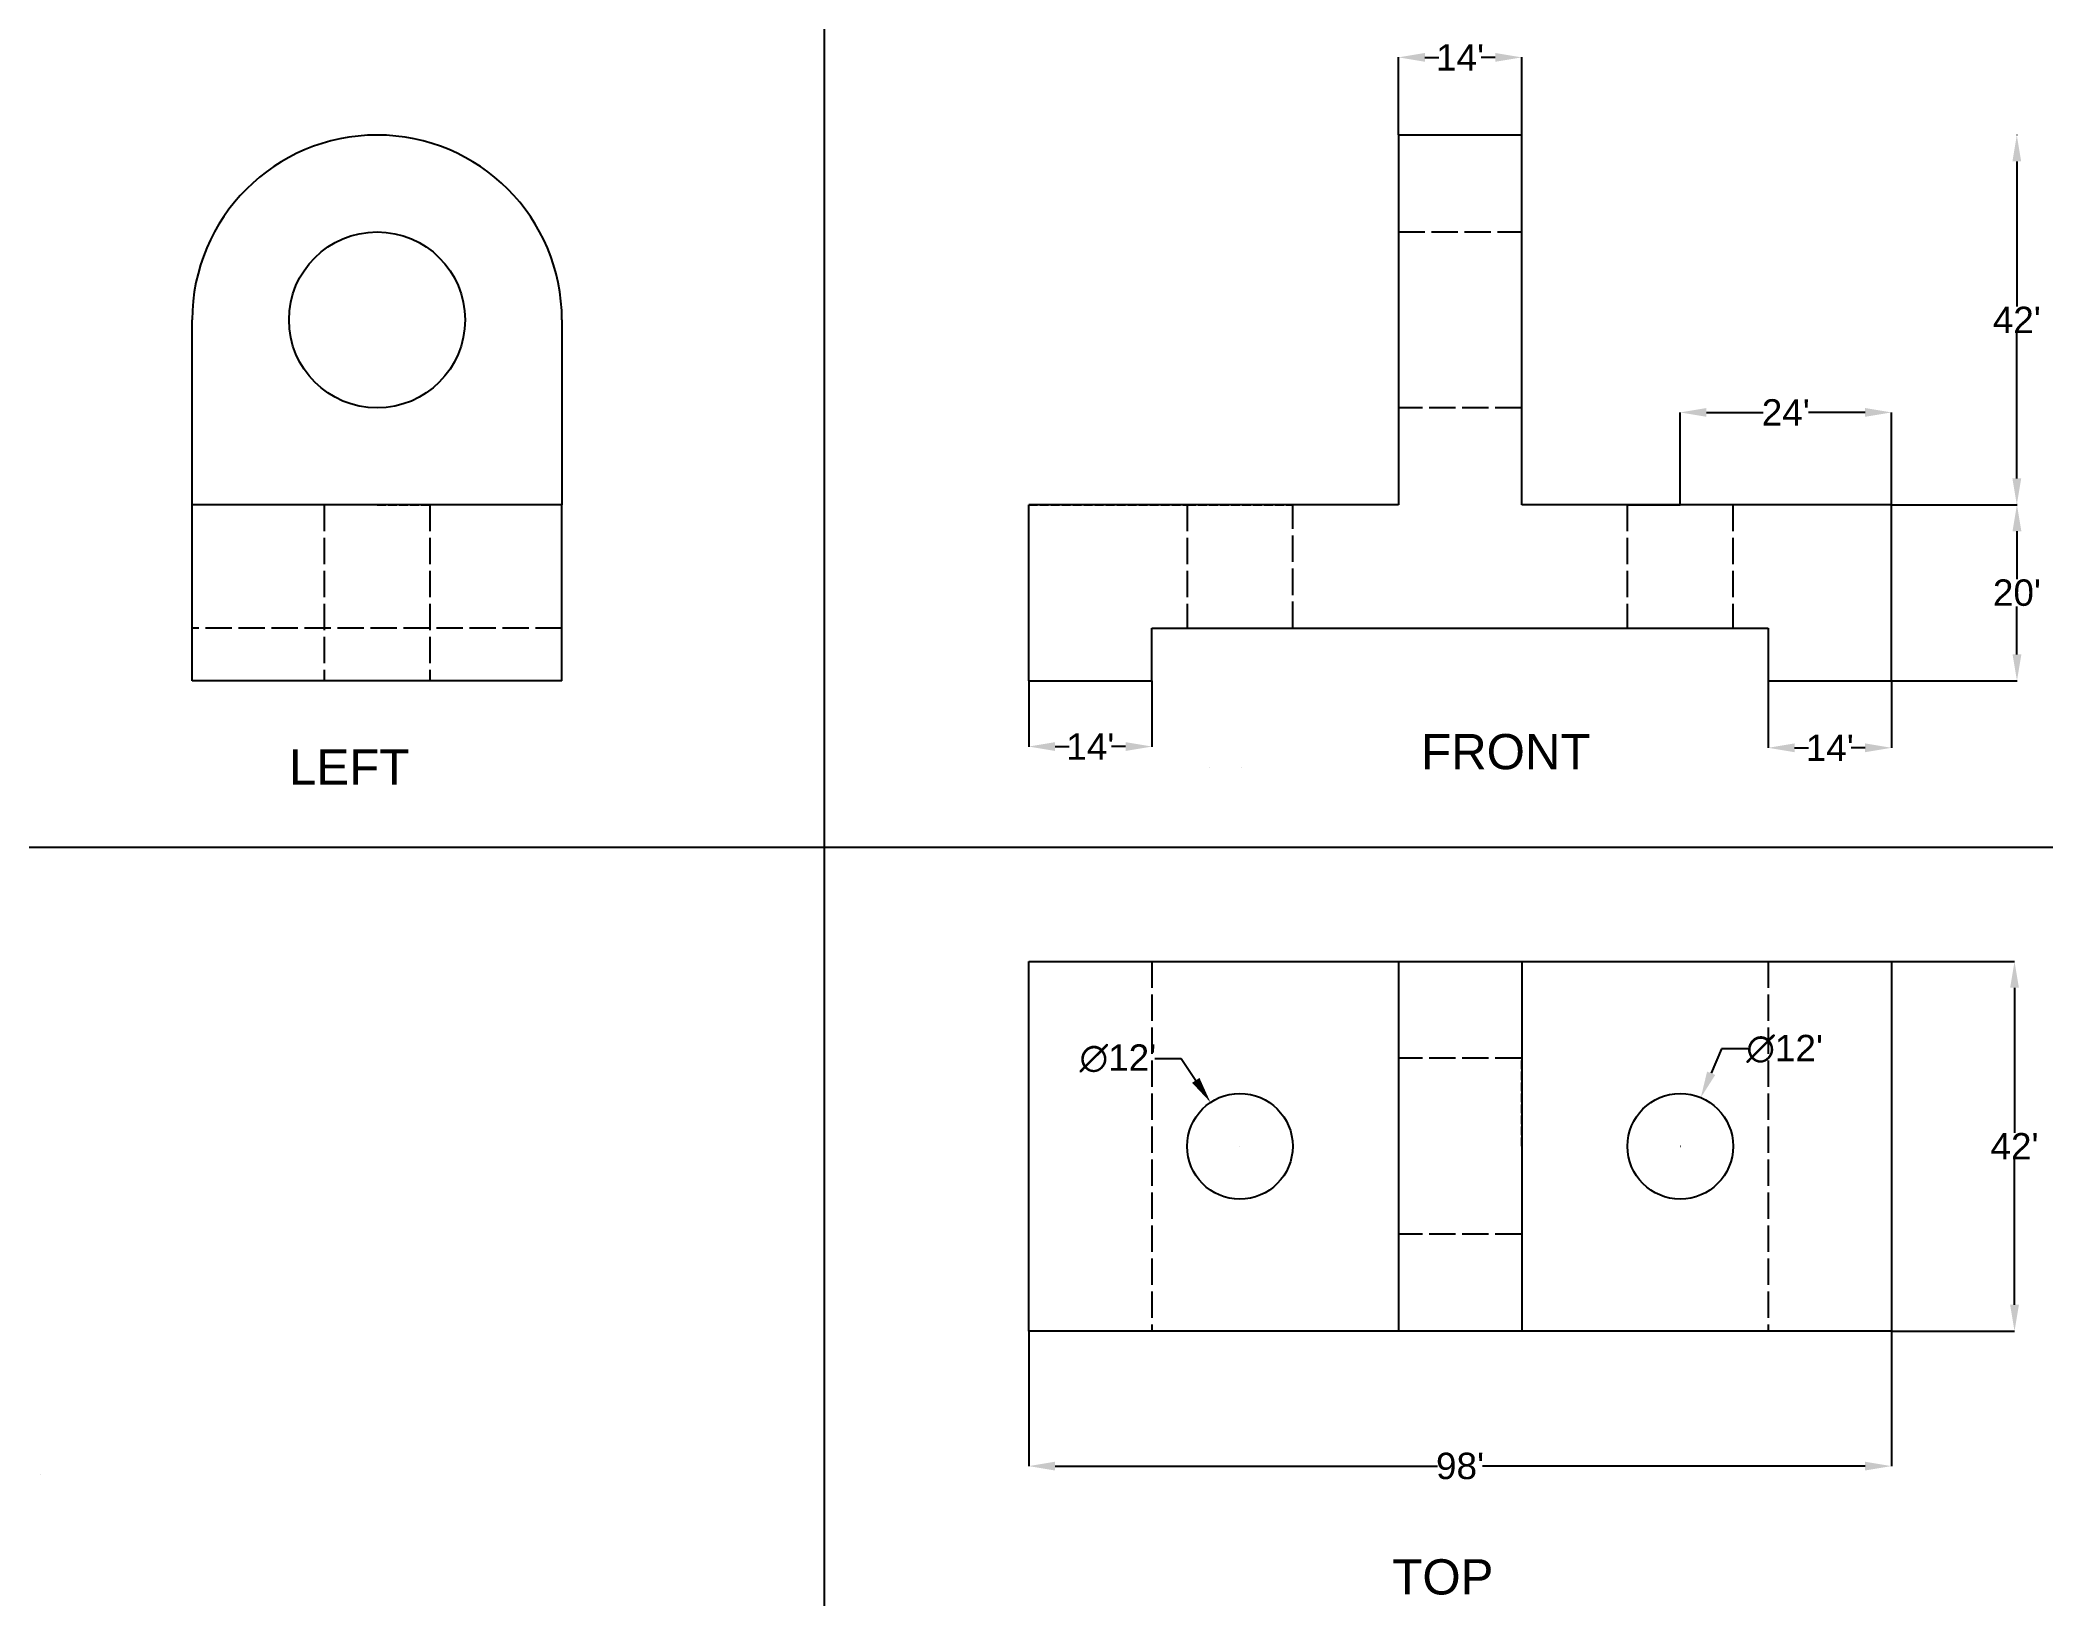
# Model space of a CAD drawing. Header units: inches. Extents: x 2101 to 4830, y 1265 to 3385.
import ezdxf

# ---------------------------------------------------------------- set-up
doc = ezdxf.new("R2010")
doc.units = ezdxf.units.IN
doc.header["$MEASUREMENT"] = 0
doc.linetypes.add('ACAD_ISO02W100', pattern=[15, 12, -3])
doc.layers.add('Dashed', color=7, linetype='ACAD_ISO02W100')
doc.styles.get("Standard").update_dxf_attribs({"font": 'arial.ttf'})
doc.dimstyles.get("Standard").update_dxf_attribs({"dimtxt": 36, "dimasz": 36, "dimexe": 0.18, "dimexo": 0.0625, "dimgap": 0.09, "dimtad": 0, "dimtih": 1, "dimtoh": 1, "dimdec": 0, "dimzin": 0, "dimdsep": 46, "dimlunit": 3, "dimtxsty": 'Standard', "dimcen": 0.09, "dimadec": 0, "dimazin": 0, "dimtfac": 1, "dimtdec": 0, "dimtofl": 0, "dimtmove": 0, "dimatfit": 3, "dimfxl": 1, "dimtolj": 1, "dimtzin": 0, "dimarcsym": 0})

# ---------------------------------------------------------------- blocks, each defined once
blk = doc.blocks.new('*D4')
at = {"color": 0, "lineweight": -2, "transparency": 16777216}
for p, q in [((3448.7, 1624.5), (3448.7, 1440.3)), ((4624.7, 1624.5), (4624.7, 1440.3)), ((3484.7, 1440.5), (4006.1, 1440.5)), ((4588.7, 1440.5), (4067.4, 1440.5))]:
    blk.add_line(p, q, dxfattribs=at)
at = {"color": 0, "transparency": 16777216}
for points in [[(3484.7, 1446.5), (3484.7, 1434.5), (3448.7, 1440.5)], [(4588.7, 1446.5), (4588.7, 1434.5), (4624.7, 1440.5)]]:
    blk.add_solid(points, dxfattribs=at)
at = {"layer": 'Defpoints', "color": 0, "transparency": 16777216}
for p in [(3448.7, 1624.5), (4624.7, 1624.5), (4624.7, 1440.5)]:
    blk.add_point(p, dxfattribs=at)
at = {"color": 0, "transparency": 16777216, "insert": (4036.7, 1440.5), "char_height": 36, "attachment_point": 5}
blk.add_mtext("\\A1;98'", dxfattribs=at)
blk = doc.blocks.new('*D5')
at = {"color": 0, "lineweight": -2, "transparency": 16777216}
for p, q in [((4624.8, 2128.5), (4792.6, 2128.5)), ((4792.5, 2092.5), (4792.5, 1894.7)), ((4792.5, 1660.5), (4792.5, 1858.4)), ((4624.8, 1624.5), (4792.6, 1624.5))]:
    blk.add_line(p, q, dxfattribs=at)
at = {"color": 0, "transparency": 16777216}
for points in [[(4786.5, 2092.5), (4798.5, 2092.5), (4792.5, 2128.5)], [(4786.5, 1660.5), (4798.5, 1660.5), (4792.5, 1624.5)]]:
    blk.add_solid(points, dxfattribs=at)
at = {"layer": 'Defpoints', "color": 0, "transparency": 16777216}
for p in [(4624.7, 2128.5), (4624.7, 1624.5), (4792.5, 1624.5)]:
    blk.add_point(p, dxfattribs=at)
at = {"color": 0, "transparency": 16777216, "insert": (4792.5, 1876.5), "char_height": 36, "attachment_point": 5}
blk.add_mtext("\\A1;42'", dxfattribs=at)
blk = doc.blocks.new('*D6')
at = {"color": 0, "lineweight": -2, "transparency": 16777216}
for p, q in [((4624.8, 2751), (4796, 2751)), ((4795.8, 2715), (4795.8, 2649.5)), ((4795.8, 2547), (4795.8, 2612.5)), ((4624.8, 2511), (4796, 2511))]:
    blk.add_line(p, q, dxfattribs=at)
at = {"color": 0, "transparency": 16777216}
for points in [[(4789.8, 2715), (4801.8, 2715), (4795.8, 2751)], [(4789.8, 2547), (4801.8, 2547), (4795.8, 2511)]]:
    blk.add_solid(points, dxfattribs=at)
at = {"layer": 'Defpoints', "color": 0, "transparency": 16777216}
for p in [(4624.7, 2751), (4795.8, 2751), (4624.7, 2511)]:
    blk.add_point(p, dxfattribs=at)
at = {"color": 0, "transparency": 16777216, "insert": (4795.8, 2631), "char_height": 36, "attachment_point": 5}
blk.add_mtext("\\A1;20'", dxfattribs=at)
blk = doc.blocks.new('*D7')
at = {"color": 0, "lineweight": -2, "transparency": 16777216}
for p, q in [((4795.9, 3255), (4795.5, 3255)), ((4795.6, 3219), (4795.6, 3021.2)), ((4795.6, 2787), (4795.6, 2984.8)), ((4795.9, 2751), (4795.5, 2751))]:
    blk.add_line(p, q, dxfattribs=at)
at = {"color": 0, "transparency": 16777216}
for points in [[(4789.6, 3219), (4801.6, 3219), (4795.6, 3255)], [(4789.6, 2787), (4801.6, 2787), (4795.6, 2751)]]:
    blk.add_solid(points, dxfattribs=at)
at = {"layer": 'Defpoints', "color": 0, "transparency": 16777216}
for p in [(4795.6, 3255), (4796, 3255), (4796, 2751)]:
    blk.add_point(p, dxfattribs=at)
at = {"color": 0, "transparency": 16777216, "insert": (4795.6, 3003), "char_height": 36, "attachment_point": 5}
blk.add_mtext("\\A1;42'", dxfattribs=at)
blk = doc.blocks.new('*D8')
at = {"color": 0, "lineweight": -2, "transparency": 16777216}
for p, q in [((4336.6, 2751.1), (4336.6, 2877)), ((4372.6, 2876.9), (4449.7, 2876.9)), ((4588.7, 2876.9), (4511.6, 2876.9)), ((4624.7, 2751.1), (4624.7, 2877))]:
    blk.add_line(p, q, dxfattribs=at)
at = {"color": 0, "transparency": 16777216}
for points in [[(4372.6, 2882.9), (4372.6, 2870.9), (4336.6, 2876.9)], [(4588.7, 2882.9), (4588.7, 2870.9), (4624.7, 2876.9)]]:
    blk.add_solid(points, dxfattribs=at)
at = {"layer": 'Defpoints', "color": 0, "transparency": 16777216}
for p in [(4624.7, 2876.9), (4336.6, 2751), (4624.7, 2751)]:
    blk.add_point(p, dxfattribs=at)
at = {"color": 0, "transparency": 16777216, "insert": (4480.7, 2876.9), "char_height": 36, "attachment_point": 5}
blk.add_mtext("\\A1;24'", dxfattribs=at)
blk = doc.blocks.new('*D9')
at = {"color": 0, "lineweight": -2, "transparency": 16777216}
for p, q in [((3952.7, 3255.1), (3952.7, 3361.1)), ((3988.7, 3360.9), (4007.8, 3360.9)), ((4084.7, 3360.9), (4065.7, 3360.9)), ((4120.7, 3255.1), (4120.7, 3361.1))]:
    blk.add_line(p, q, dxfattribs=at)
at = {"color": 0, "transparency": 16777216}
for points in [[(3988.7, 3366.9), (3988.7, 3354.9), (3952.7, 3360.9)], [(4084.7, 3366.9), (4084.7, 3354.9), (4120.7, 3360.9)]]:
    blk.add_solid(points, dxfattribs=at)
at = {"layer": 'Defpoints', "color": 0, "transparency": 16777216}
for p in [(4120.7, 3360.9), (3952.7, 3255), (4120.7, 3255)]:
    blk.add_point(p, dxfattribs=at)
at = {"color": 0, "transparency": 16777216, "insert": (4036.7, 3360.9), "char_height": 36, "attachment_point": 5}
blk.add_mtext("\\A1;14'", dxfattribs=at)
blk = doc.blocks.new('*D10')
at = {"color": 0, "lineweight": -2, "transparency": 16777216}
for p, q in [((3448.7, 2510.9), (3448.7, 2421.2)), ((3616.7, 2510.9), (3616.7, 2421.2)), ((3484.7, 2421.4), (3503.8, 2421.4)), ((3580.7, 2421.4), (3561.7, 2421.4))]:
    blk.add_line(p, q, dxfattribs=at)
at = {"color": 0, "transparency": 16777216}
for points in [[(3484.7, 2427.4), (3484.7, 2415.4), (3448.7, 2421.4)], [(3580.7, 2427.4), (3580.7, 2415.4), (3616.7, 2421.4)]]:
    blk.add_solid(points, dxfattribs=at)
at = {"layer": 'Defpoints', "color": 0, "transparency": 16777216}
for p in [(3448.7, 2511), (3616.7, 2511), (3448.7, 2421.4)]:
    blk.add_point(p, dxfattribs=at)
at = {"color": 0, "transparency": 16777216, "insert": (3532.7, 2421.4), "char_height": 36, "attachment_point": 5}
blk.add_mtext("\\A1;14'", dxfattribs=at)
blk = doc.blocks.new('*D11')
at = {"color": 0, "lineweight": -2, "transparency": 16777216}
for p, q in [((4393, 2009.2), (4379, 1976)), ((4429, 2009.2), (4393, 2009.2)), ((4336.8, 1876.5), (4337, 1876.5)), ((4336.9, 1876.5), (4336.9, 1876.6))]:
    blk.add_line(p, q, dxfattribs=at)
at = {"color": 0, "transparency": 16777216}
blk.add_solid([(4373.4, 1978.3), (4384.5, 1973.7), (4364.9, 1942.9)], dxfattribs=at)
at = {"layer": 'Defpoints', "color": 0, "transparency": 16777216}
for p in [(4364.9, 1942.9), (4308.8, 1810.2)]:
    blk.add_point(p, dxfattribs=at)
at = {"color": 0, "transparency": 16777216, "insert": (4479.2, 2009.2), "char_height": 36, "attachment_point": 5}
blk.add_mtext("\\A1;∅12'", dxfattribs=at)
blk = doc.blocks.new('*D12')
at = {"color": 0, "lineweight": -2, "transparency": 16777216}
for p, q in [((3620.5, 1996.2), (3656.5, 1996.2)), ((3656.5, 1996.2), (3676.5, 1966.3)), ((3736.5, 1876.5), (3736.7, 1876.5)), ((3736.6, 1876.5), (3736.6, 1876.6))]:
    blk.add_line(p, q, dxfattribs=at)
at = {"color": 0, "transparency": 16777216}
blk.add_solid([(3681.5, 1969.7), (3671.5, 1963), (3696.5, 1936.4)], dxfattribs=at)
at = {"layer": 'Defpoints', "color": 0, "transparency": 16777216}
for p in [(3696.5, 1936.4), (3776.6, 1816.7)]:
    blk.add_point(p, dxfattribs=at)
at = {"color": 0, "transparency": 16777216, "insert": (3570.3, 1996.2), "char_height": 36, "attachment_point": 5}
blk.add_mtext("\\A1;∅12'", dxfattribs=at)
blk = doc.blocks.new('*D17')
at = {"color": 0, "lineweight": -2, "transparency": 16777216}
for p, q in [((4456.7, 2510.9), (4456.7, 2419.5)), ((4624.7, 2510.9), (4624.7, 2419.5)), ((4492.7, 2419.7), (4511.8, 2419.7)), ((4588.7, 2419.7), (4569.7, 2419.7))]:
    blk.add_line(p, q, dxfattribs=at)
at = {"color": 0, "transparency": 16777216}
for points in [[(4492.7, 2425.7), (4492.7, 2413.7), (4456.7, 2419.7)], [(4588.7, 2425.7), (4588.7, 2413.7), (4624.7, 2419.7)]]:
    blk.add_solid(points, dxfattribs=at)
at = {"layer": 'Defpoints', "color": 0, "transparency": 16777216}
for p in [(4456.7, 2511), (4624.7, 2511), (4624.7, 2419.7)]:
    blk.add_point(p, dxfattribs=at)
at = {"color": 0, "transparency": 16777216, "insert": (4540.7, 2419.7), "char_height": 36, "attachment_point": 5}
blk.add_mtext("\\A1;14'", dxfattribs=at)

msp = doc.modelspace()

# ---------------------------------------------------------------- linework, layer by layer
for p, q in [((4120.7, 3255), (3952.7, 3255)), ((3952.7, 3255), (3952.7, 2751)), ((4120.7, 2751), (4120.7, 3255)), ((2308.5, 2751), (2308.5, 3003)), ((2812.5, 3003), (2812.5, 2751)), ((2308.5, 2511), (2308.5, 2751)), ((2812.5, 2751), (2308.5, 2751)), ((2812.5, 2511), (2812.5, 2751)), ((3448.7, 2511), (3448.7, 2751)), ((3952.7, 2751), (3448.7, 2751)), ((4624.7, 2751), (4120.7, 2751)), ((4408.7, 2751), (4264.5, 2751)), ((4264.5, 2751), (4336.6, 2751)), ((4624.7, 2511), (4624.7, 2751)), ((3616.7, 2511), (3616.7, 2583)), ((3616.7, 2583), (4456.7, 2583)), ((4456.7, 2583), (4456.7, 2511)), ((2812.5, 2511), (2308.5, 2511)), ((3448.7, 2511), (3616.7, 2511)), ((4456.7, 2511), (4624.7, 2511)), ((3448.7, 2128.5), (4624.7, 2128.5)), ((3448.7, 1624.5), (3448.7, 2128.5)), ((3952.7, 2128.5), (3952.7, 1624.5)), ((4120.7, 2128.5), (4120.7, 1624.5)), ((4624.7, 2128.5), (4624.7, 1624.5)), ((4624.7, 1624.5), (3448.7, 1624.5))]:
    msp.add_line(p, q)
for p, direction in [((3170.1, 78.2), (0, -1)), ((-80.9, 2284), (-1, 0))]:
    msp.add_xline(p, direction)
for centre, radius in [((2560.5, 3003), 120), ((3736.6, 1876.5), 72), ((4336.9, 1876.5), 72)]:
    msp.add_circle(centre, radius)
msp.add_ellipse((2560.5, 3003), major_axis=(-252, 0), ratio=1, start_param=3.141593, end_param=6.283185)
at = {"layer": 'Dashed', "ltscale": 3}
for p, q in [((3952.7, 3123), (4120.7, 3123)), ((4120.7, 2883), (3952.7, 2883)), ((2488.5, 2751), (2488.5, 2511)), ((2632.5, 2751), (2632.5, 2511)), ((3664.6, 2751), (3664.6, 2583)), ((3808.6, 2583), (3808.6, 2751)), ((4264.5, 2751), (4264.5, 2583)), ((4408.7, 2751), (4408.7, 2583)), ((2812.5, 2583), (2308.5, 2583)), ((3616.7, 2128.5), (3616.7, 1624.5)), ((4456.7, 2128.5), (4456.7, 1624.5)), ((4120.7, 1996.5), (3952.7, 1996.5)), ((4120.7, 1756.5), (3952.7, 1756.5))]:
    msp.add_line(p, q, dxfattribs=at)
at = {"layer": 'Dashed'}
for p, q in [((2560.5, 2751), (2488.5, 2751)), ((2812.5, 2751), (2560.5, 2751)), ((2560.5, 2751), (2560.5, 2751)), ((2560.5, 2751), (2632.5, 2751)), ((3448.7, 2751), (3664.6, 2751)), ((3664.6, 2751), (3808.6, 2751)), ((3808.6, 2751), (3736.6, 2751)), ((4120.7, 1876.5), (4120.7, 1996.5)), ((4120.7, 1876.5), (4120.7, 1756.5)), ((2101.1, 1429.4), (2101.1, 1429.4))]:
    msp.add_line(p, q, dxfattribs=at)

# ---------------------------------------------------------------- texts
for s, p in [('FRONT', (3983.6, 2390.5)), ('LEFT', (2440.6, 2369.5)), ('TOP', (3944.4, 1265.5))]:
    msp.add_text(s, height=48, dxfattribs=at).set_placement(p)
at = {"layer": 'Dashed', "char_height": 0.2, "attachment_point": 1}
for width, insert in [(782.874, (3694.4, 2393)), (708.106, (3738.3, 2393))]:
    msp.add_mtext_dynamic_manual_height_columns('FRONT', width=width, gutter_width=1, heights=[0], dxfattribs=dict(at, insert=insert))

# ---------------------------------------------------------------- dimensions: what is measured, and where the dimension line sits
for base, p1, p2, picture, middle in [((4120.7, 3360.9), (3952.7, 3255), (4120.7, 3255), '*D9', (4036.7, 3360.9)), ((4624.7, 2876.9), (4336.6, 2751), (4624.7, 2751), '*D8', (4480.7, 2876.9)), ((3448.7, 2421.4), (3616.7, 2511), (3448.7, 2511), '*D10', (3532.7, 2421.4)), ((4624.7, 2419.7), (4456.7, 2511), (4624.7, 2511), '*D17', (4540.7, 2419.7)), ((4624.7, 1440.5), (3448.7, 1624.5), (4624.7, 1624.5), '*D4', (4036.7, 1440.5))]:
    dim = msp.add_linear_dim(base=base, p1=p1, p2=p2, dimstyle='Standard')
    dim.commit()
    dim.dimension.update_dxf_attribs({"geometry": picture, "text_midpoint": middle})
for base, p1, p2, picture, middle in [((4795.6, 3255), (4796, 2751), (4796, 3255), '*D7', (4795.6, 3003)), ((4795.8, 2751), (4624.7, 2511), (4624.7, 2751), '*D6', (4795.8, 2631)), ((4792.5, 1624.5), (4624.7, 2128.5), (4624.7, 1624.5), '*D5', (4792.5, 1876.5))]:
    dim = msp.add_linear_dim(base=base, p1=p1, p2=p2, angle=90, dimstyle='Standard')
    dim.commit()
    dim.dimension.update_dxf_attribs({"geometry": picture, "text_midpoint": middle})
for p1, p2, picture, middle in [((3776.6, 1816.7), (3696.5, 1936.4), '*D12', (3570.3, 1996.2)), ((4308.8, 1810.2), (4364.9, 1942.9), '*D11', (4479.2, 2009.2))]:
    dim = msp.add_diameter_dim_2p(p1=p1, p2=p2, dimstyle='Standard')
    dim.commit()
    dim.dimension.update_dxf_attribs({"geometry": picture, "text_midpoint": middle})

doc.saveas('drawing.dxf')
